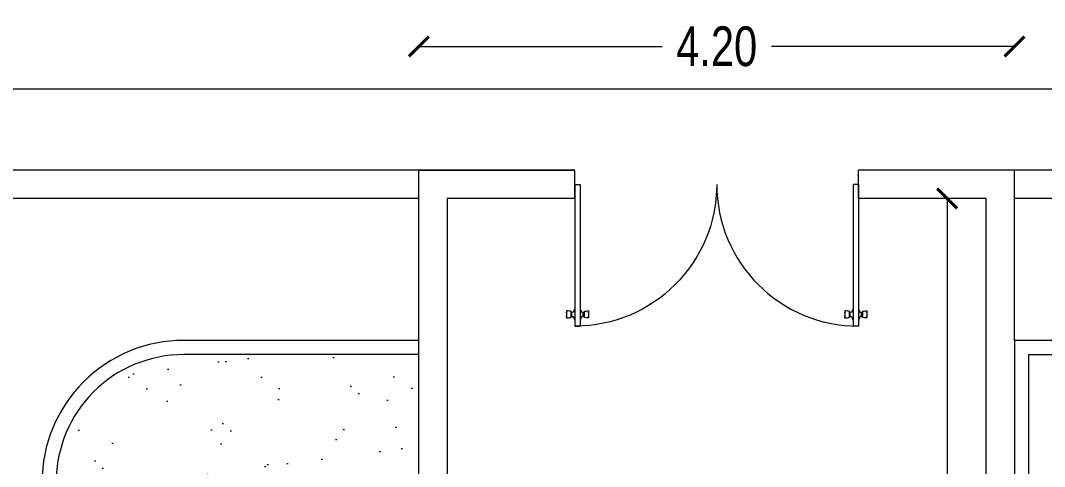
# Model space of a CAD drawing. Header units: millimetres. Extents: x -401 to 2889, y -234 to 146.
# Drawn here: x 91.46 to 98.68, y -9.48 to -6.33 of the extents above; entities that cross this region are included whole.
import ezdxf

# ---------------------------------------------------------------- set-up
doc = ezdxf.new("R2010")
doc.units = ezdxf.units.MM
doc.header["$LTSCALE"] = 3
doc.header["$MEASUREMENT"] = 0
doc.linetypes.add('CONTINU', pattern=[0])
doc.layers.get('0').update_dxf_attribs({"color": 3, "lineweight": 9})
for name, color, linetype, lineweight in [('DIM-IN', 1, 'Continuous', 0), ('Drw - Arch - brick (0.20)', 7, 'CONTINU', 20), ('Drw - Arch - Door (0.05)', 141, 'CONTINU', 5), ('Drw - Dimension', 1, 'CONTINU', 0), ('hatch 2', 251, 'Continuous', 0), ('WALKWAY', 42, 'Continuous', 13)]:
    doc.layers.add(name, color=color, linetype=linetype, lineweight=lineweight)
doc.styles.add('drwazah arabic', font='ARIALUNI.TTF', dxfattribs={"width": 0.75})
doc.dimstyles.new('Arch A-D 1-200m', dxfattribs={"dimscale": 2, "dimtxt": 0.14, "dimasz": 0.07, "dimexe": 0, "dimexo": 0, "dimgap": 0.05, "dimtad": 0, "dimzin": 1, "dimdsep": 46, "dimtxsty": 'drwazah arabic', "dimblk": 'ARCHTICK', "dimcen": 0, "dimse1": 1, "dimse2": 1, "dimclrd": 9, "dimclre": 9, "dimclrt": 6, "dimaunit": 2, "dimazin": 0, "dimtfac": 1, "dimtmove": 0, "dimatfit": 0, "dimldrblk": 'ARCHTICK', "dimfxl": 0.18, "dimtolj": 1, "dimtzin": 0, "dimlwd": 9, "dimlwe": 9, "dimarcsym": 2})

# ---------------------------------------------------------------- blocks, each defined once
blk = doc.blocks.new('1 M')
at = {"layer": 'Drw - Arch - Door (0.05)'}
for p, q in [((-4544.4344, 1057.9703), (-4544.4339, 1057.9712)), ((-4544.4344, 1057.9703), (-4544.4344, 1057.9695)), ((-4544.4344, 1057.9692), (-4544.4344, 1057.9695)), ((-4544.4344, 1057.9685), (-4544.4344, 1057.9692)), ((-4544.4344, 1057.9685), (-4544.4344, 1057.9672)), ((-4544.4344, 1057.9672), (-4544.4344, 1057.9662)), ((-4544.4344, 1057.9635), (-4544.4344, 1057.9662)), ((-4544.4344, 1057.9627), (-4544.4344, 1057.9635)), ((-4544.4344, 1057.9627), (-4544.4344, 1057.9587)), ((-4544.4339, 1057.9712), (-4544.4331, 1057.9718)), ((-4544.4339, 1057.9229), (-4544.4339, 1057.9712)), ((-4544.4331, 1057.9718), (-4544.432, 1057.972)), ((-4544.4331, 1057.9222), (-4544.4331, 1057.9718)), ((-4544.432, 1057.972), (-4544.4241, 1057.9715)), ((-4544.4241, 1057.9715), (-4544.4162, 1057.9706)), ((-4544.4162, 1057.9706), (-4544.4084, 1057.9692)), ((-4544.4084, 1057.9692), (-4544.4027, 1057.9678)), ((-4544.4027, 1057.9678), (-4544.4021, 1057.9668)), ((-4544.4027, 1057.9263), (-4544.4027, 1057.9678)), ((-4544.4021, 1057.9668), (-4544.4007, 1057.9589)), ((-4544.4021, 1057.9273), (-4544.4021, 1057.9668)), ((-4544.3968, 1057.9604), (-4544.3961, 1057.9612)), ((-4544.3961, 1057.9612), (-4544.3861, 1057.9627)), ((-4544.3861, 1057.9627), (-4544.3852, 1057.963)), ((-4544.3852, 1057.963), (-4544.3844, 1057.9635)), ((-4544.3844, 1057.9635), (-4544.3839, 1057.9642)), ((-4544.3839, 1057.9642), (-4544.3836, 1057.9647)), ((-4544.3836, 1057.9647), (-4544.3799, 1057.9787)), ((-4544.3799, 1057.9787), (-4544.3797, 1057.9792)), ((-4544.3797, 1057.9792), (-4544.3793, 1057.9795)), ((-4544.3793, 1057.9795), (-4544.3789, 1057.9798)), ((-4544.3789, 1057.9798), (-4544.3784, 1057.9799)), ((-4544.3784, 1057.9799), (-4544.3749, 1057.9799)), ((-4544.3749, 1057.03), (-4544.3749, 1058.03)), ((-4544.3749, 1058.03), (-4544.3374, 1058.03)), ((-4544.3374, 1057.03), (-4544.3374, 1058.03)), ((-4544.3339, 1057.9799), (-4544.3374, 1057.9799)), ((-4544.3334, 1057.9798), (-4544.3339, 1057.9799)), ((-4544.333, 1057.9795), (-4544.3334, 1057.9798)), ((-4544.3326, 1057.9792), (-4544.333, 1057.9795)), ((-4544.3324, 1057.9787), (-4544.3326, 1057.9792)), ((-4544.3287, 1057.9647), (-4544.3324, 1057.9787)), ((-4544.3284, 1057.9642), (-4544.3287, 1057.9647)), ((-4544.3279, 1057.9635), (-4544.3284, 1057.9642)), ((-4544.3271, 1057.963), (-4544.3279, 1057.9635)), ((-4544.3262, 1057.9627), (-4544.3271, 1057.963)), ((-4544.3162, 1057.9612), (-4544.3262, 1057.9627)), ((-4544.3155, 1057.9604), (-4544.3162, 1057.9612)), ((-4544.3102, 1057.9668), (-4544.3116, 1057.9589)), ((-4544.3095, 1057.9678), (-4544.3102, 1057.9668)), ((-4544.3102, 1057.9273), (-4544.3102, 1057.9668)), ((-4544.3039, 1057.9692), (-4544.3095, 1057.9678)), ((-4544.3095, 1057.9263), (-4544.3095, 1057.9678)), ((-4544.2961, 1057.9706), (-4544.3039, 1057.9692)), ((-4544.2882, 1057.9715), (-4544.2961, 1057.9706)), ((-4544.2803, 1057.972), (-4544.2882, 1057.9715)), ((-4544.2792, 1057.9718), (-4544.2803, 1057.972)), ((-4544.2784, 1057.9712), (-4544.2792, 1057.9718)), ((-4544.2792, 1057.9222), (-4544.2792, 1057.9718)), ((-4544.2779, 1057.9703), (-4544.2784, 1057.9712)), ((-4544.2784, 1057.9229), (-4544.2784, 1057.9712)), ((-4544.2779, 1057.9703), (-4544.2779, 1057.9695)), ((-4544.2779, 1057.9692), (-4544.2779, 1057.9695)), ((-4544.2779, 1057.9685), (-4544.2779, 1057.9692)), ((-4544.2779, 1057.9685), (-4544.2779, 1057.9672)), ((-4544.2779, 1057.9672), (-4544.2779, 1057.9662)), ((-4544.2779, 1057.9635), (-4544.2779, 1057.9662)), ((-4544.2779, 1057.9627), (-4544.2779, 1057.9635)), ((-4544.2779, 1057.9627), (-4544.2779, 1057.9587)), ((-4544.4344, 1057.9587), (-4544.4344, 1057.9581)), ((-4544.4344, 1057.9531), (-4544.4344, 1057.9581)), ((-4544.4344, 1057.9528), (-4544.4344, 1057.9531)), ((-4544.4344, 1057.9413), (-4544.4344, 1057.9528)), ((-4544.4344, 1057.941), (-4544.4344, 1057.9413)), ((-4544.4344, 1057.936), (-4544.4344, 1057.941)), ((-4544.4344, 1057.936), (-4544.4344, 1057.9354)), ((-4544.4344, 1057.9354), (-4544.4344, 1057.9314)), ((-4544.4344, 1057.9306), (-4544.4344, 1057.9314)), ((-4544.4344, 1057.9278), (-4544.4344, 1057.9306)), ((-4544.4344, 1057.9269), (-4544.4344, 1057.9278)), ((-4544.4344, 1057.9256), (-4544.4344, 1057.9269)), ((-4544.4344, 1057.9249), (-4544.4344, 1057.9256)), ((-4544.4344, 1057.9246), (-4544.4344, 1057.9249)), ((-4544.4344, 1057.9246), (-4544.4344, 1057.9238)), ((-4544.4339, 1057.9229), (-4544.4344, 1057.9238)), ((-4544.4331, 1057.9222), (-4544.4339, 1057.9229)), ((-4544.432, 1057.922), (-4544.4331, 1057.9222)), ((-4544.4241, 1057.9226), (-4544.432, 1057.922)), ((-4544.4162, 1057.9235), (-4544.4241, 1057.9226)), ((-4544.4084, 1057.9249), (-4544.4162, 1057.9235)), ((-4544.4027, 1057.9263), (-4544.4084, 1057.9249)), ((-4544.4021, 1057.9273), (-4544.4027, 1057.9263)), ((-4544.4007, 1057.9352), (-4544.4021, 1057.9273)), ((-4544.4007, 1057.9589), (-4544.3999, 1057.958)), ((-4544.4007, 1057.9589), (-4544.4007, 1057.9352)), ((-4544.3999, 1057.9361), (-4544.4007, 1057.9352)), ((-4544.3999, 1057.958), (-4544.3968, 1057.958)), ((-4544.3999, 1057.958), (-4544.3999, 1057.9361)), ((-4544.3968, 1057.9361), (-4544.3999, 1057.9361)), ((-4544.3968, 1057.9604), (-4544.3968, 1057.958)), ((-4544.3968, 1057.958), (-4544.3968, 1057.9361)), ((-4544.3968, 1057.9361), (-4544.3968, 1057.9337)), ((-4544.3961, 1057.9329), (-4544.3968, 1057.9337)), ((-4544.3861, 1057.9314), (-4544.3961, 1057.9329)), ((-4544.3852, 1057.9311), (-4544.3861, 1057.9314)), ((-4544.3844, 1057.9306), (-4544.3852, 1057.9311)), ((-4544.3839, 1057.9299), (-4544.3844, 1057.9306)), ((-4544.3836, 1057.9294), (-4544.3839, 1057.9299)), ((-4544.3799, 1057.9154), (-4544.3836, 1057.9294)), ((-4544.3797, 1057.9149), (-4544.3799, 1057.9154)), ((-4544.3793, 1057.9146), (-4544.3797, 1057.9149)), ((-4544.3789, 1057.9143), (-4544.3793, 1057.9146)), ((-4544.3784, 1057.9142), (-4544.3789, 1057.9143)), ((-4544.3749, 1057.9142), (-4544.3784, 1057.9142)), ((-4544.3374, 1057.9142), (-4544.3339, 1057.9142)), ((-4544.3339, 1057.9142), (-4544.3334, 1057.9143)), ((-4544.3334, 1057.9143), (-4544.333, 1057.9146)), ((-4544.333, 1057.9146), (-4544.3326, 1057.9149)), ((-4544.3326, 1057.9149), (-4544.3324, 1057.9154)), ((-4544.3324, 1057.9154), (-4544.3287, 1057.9294)), ((-4544.3287, 1057.9294), (-4544.3284, 1057.9299)), ((-4544.3284, 1057.9299), (-4544.3279, 1057.9306)), ((-4544.3279, 1057.9306), (-4544.3271, 1057.9311)), ((-4544.3271, 1057.9311), (-4544.3262, 1057.9314)), ((-4544.3262, 1057.9314), (-4544.3162, 1057.9329)), ((-4544.3162, 1057.9329), (-4544.3155, 1057.9337)), ((-4544.3155, 1057.9604), (-4544.3155, 1057.958)), ((-4544.3124, 1057.958), (-4544.3155, 1057.958)), ((-4544.3155, 1057.958), (-4544.3155, 1057.9361)), ((-4544.3155, 1057.9361), (-4544.3124, 1057.9361)), ((-4544.3155, 1057.9361), (-4544.3155, 1057.9337)), ((-4544.3116, 1057.9589), (-4544.3124, 1057.958)), ((-4544.3124, 1057.958), (-4544.3124, 1057.9361)), ((-4544.3124, 1057.9361), (-4544.3116, 1057.9352)), ((-4544.3116, 1057.9589), (-4544.3116, 1057.9352)), ((-4544.3116, 1057.9352), (-4544.3102, 1057.9273)), ((-4544.3102, 1057.9273), (-4544.3095, 1057.9263)), ((-4544.3095, 1057.9263), (-4544.3039, 1057.9249)), ((-4544.3039, 1057.9249), (-4544.2961, 1057.9235)), ((-4544.2961, 1057.9235), (-4544.2882, 1057.9226)), ((-4544.2882, 1057.9226), (-4544.2803, 1057.922)), ((-4544.2803, 1057.922), (-4544.2792, 1057.9222)), ((-4544.2792, 1057.9222), (-4544.2784, 1057.9229)), ((-4544.2784, 1057.9229), (-4544.2779, 1057.9238)), ((-4544.2779, 1057.9587), (-4544.2779, 1057.9581)), ((-4544.2779, 1057.9531), (-4544.2779, 1057.9581)), ((-4544.2779, 1057.9528), (-4544.2779, 1057.9531)), ((-4544.2779, 1057.9413), (-4544.2779, 1057.9528)), ((-4544.2779, 1057.941), (-4544.2779, 1057.9413)), ((-4544.2779, 1057.936), (-4544.2779, 1057.941)), ((-4544.2779, 1057.936), (-4544.2779, 1057.9354)), ((-4544.2779, 1057.9354), (-4544.2779, 1057.9314)), ((-4544.2779, 1057.9306), (-4544.2779, 1057.9314)), ((-4544.2779, 1057.9278), (-4544.2779, 1057.9306)), ((-4544.2779, 1057.9269), (-4544.2779, 1057.9278)), ((-4544.2779, 1057.9256), (-4544.2779, 1057.9269)), ((-4544.2779, 1057.9249), (-4544.2779, 1057.9256)), ((-4544.2779, 1057.9246), (-4544.2779, 1057.9249)), ((-4544.2779, 1057.9246), (-4544.2779, 1057.9238)), ((-4544.3749, 1057.03), (-4544.3374, 1057.03))]:
    blk.add_line(p, q, dxfattribs=at)
blk.add_arc((-4544.3749, 1057.03), 1, 0, 90, dxfattribs=at)
blk = doc.blocks.new('_ArchTick')
at = {"color": 0, "linetype": 'ByBlock', "const_width": 0.15}
blk.add_lwpolyline([(-0.5, -0.5), (0.5, 0.5)], dxfattribs=at)
blk = doc.blocks.new('*D19')
at = {"layer": 'Defpoints', "color": 0, "transparency": 16777216}
for p in [(167.3337, -6.8171), (85.6137, -7.3905), (167.3337, -7.3905)]:
    blk.add_point(p, dxfattribs=at)
at = {"layer": 'Drw - Dimension', "color": 9, "linetype": 'ByBlock', "lineweight": 9, "transparency": 16777216}
for p, q in [((85.6137, -6.8171), (126.0066, -6.8171)), ((167.3337, -6.8171), (126.9407, -6.8171))]:
    blk.add_line(p, q, dxfattribs=at)
at = {"layer": 'Drw - Dimension', "color": 9, "lineweight": 9, "transparency": 16777216, "xscale": 0.14, "yscale": 0.14, "zscale": 0.14, "rotation": 180}
blk.add_blockref('_ArchTick', (85.6137, -6.8171), dxfattribs=at)
at = {"layer": 'Drw - Dimension', "color": 9, "lineweight": 9, "transparency": 16777216, "xscale": 0.14, "yscale": 0.14, "zscale": 0.14}
blk.add_blockref('_ArchTick', (167.3337, -6.8171), dxfattribs=at)
at = {"layer": 'Drw - Dimension', "color": 6, "transparency": 16777216, "insert": (126.4737, -6.8171), "char_height": 0.28, "attachment_point": 5, "style": 'drwazah arabic'}
blk.add_mtext('\\A1;81.72', dxfattribs=at)
blk = doc.blocks.new('*D35')
at = {"layer": 'Defpoints', "color": 0, "transparency": 16777216}
for p in [(97.8011, -7.5905), (97.8011, -13.2905), (97.9957, -13.2905)]:
    blk.add_point(p, dxfattribs=at)
at = {"layer": 'Drw - Dimension', "color": 9, "linetype": 'ByBlock', "lineweight": 9, "transparency": 16777216}
for p, q in [((97.9957, -7.5905), (97.9957, -10.055)), ((97.9957, -13.2905), (97.9957, -10.826))]:
    blk.add_line(p, q, dxfattribs=at)
at = {"layer": 'Drw - Dimension', "color": 9, "lineweight": 9, "transparency": 16777216, "xscale": 0.14, "yscale": 0.14, "zscale": 0.14}
for p, rotation in [((97.9957, -7.5905), 90), ((97.9957, -13.2905), 270)]:
    blk.add_blockref('_ArchTick', p, dxfattribs=dict(at, rotation=rotation))
at = {"layer": 'Drw - Dimension', "color": 6, "transparency": 16777216, "insert": (97.9957, -10.4405), "char_height": 0.28, "attachment_point": 5, "rotation": 90, "style": 'drwazah arabic'}
blk.add_mtext('\\A1;5.70', dxfattribs=at)
blk = doc.blocks.new('*D37')
at = {"layer": 'Defpoints', "color": 0, "transparency": 16777216}
for p in [(94.271, -6.5186), (94.271, -7.3905), (98.471, -7.3905)]:
    blk.add_point(p, dxfattribs=at)
at = {"layer": 'Drw - Dimension', "color": 9, "linetype": 'ByBlock', "lineweight": 9, "transparency": 16777216}
for p, q in [((94.271, -6.5186), (95.9855, -6.5186)), ((98.471, -6.5186), (96.7565, -6.5186))]:
    blk.add_line(p, q, dxfattribs=at)
at = {"layer": 'Drw - Dimension', "color": 9, "lineweight": 9, "transparency": 16777216, "xscale": 0.14, "yscale": 0.14, "zscale": 0.14, "rotation": 180}
blk.add_blockref('_ArchTick', (94.271, -6.5186), dxfattribs=at)
at = {"layer": 'Drw - Dimension', "color": 9, "lineweight": 9, "transparency": 16777216, "xscale": 0.14, "yscale": 0.14, "zscale": 0.14}
blk.add_blockref('_ArchTick', (98.471, -6.5186), dxfattribs=at)
at = {"layer": 'Drw - Dimension', "color": 6, "transparency": 16777216, "insert": (96.371, -6.5186), "char_height": 0.28, "attachment_point": 5, "style": 'drwazah arabic'}
blk.add_mtext('\\A1;4.20', dxfattribs=at)
blk = doc.blocks.new('*D45')
at = {"layer": 'Defpoints', "color": 0, "transparency": 16777216}
for p in [(97.371, -7.3905), (104.6078, -7.3905), (96.3337, -44.7532)]:
    blk.add_point(p, dxfattribs=at)
at = {"layer": 'DIM-IN', "color": 9, "linetype": 'ByBlock', "lineweight": 9, "transparency": 16777216}
for p, q in [((104.6078, -7.3905), (104.6078, -25.6048)), ((104.6078, -44.7532), (104.6078, -26.5389))]:
    blk.add_line(p, q, dxfattribs=at)
at = {"layer": 'DIM-IN', "color": 9, "lineweight": 9, "transparency": 16777216, "xscale": 0.14, "yscale": 0.14, "zscale": 0.14}
for p, rotation in [((104.6078, -7.3905), 90), ((104.6078, -44.7532), 270)]:
    blk.add_blockref('_ArchTick', p, dxfattribs=dict(at, rotation=rotation))
at = {"layer": 'DIM-IN', "color": 6, "transparency": 16777216, "insert": (104.6078, -26.0719), "char_height": 0.28, "attachment_point": 5, "rotation": 90, "style": 'drwazah arabic'}
blk.add_mtext('\\A1;37.36', dxfattribs=at)

msp = doc.modelspace()

# ---------------------------------------------------------------- hatches: boundary and pattern name
at = {"layer": 'hatch 2', "true_color": 0x136734}
h = msp.add_hatch(dxfattribs=at)
h.set_pattern_fill('AR-SAND', color=116, scale=0.3)
h.paths.add_polyline_path([(94.271, -13.4905), (94.271, -8.6905), (92.6137, -8.6905, 0.414214), (91.7137, -9.5905), (91.7137, -13.4905)])
h.paths.add_polyline_path([(93.5128, -9.9689), (93.4898, -9.9874), (93.5275, -10.0028), (93.5397, -9.9906, 0.00909)], flags=16)
h.paths.add_polyline_path([(92.6879, -11.0218), (92.687, -11.0144), (92.576, -11.0713), (92.5673, -11.1016), (92.5978, -11.1037)], flags=16)
h.paths.add_polyline_path([(92.4354, -10.9536), (92.4144, -10.9552, -0.137461), (92.4024, -10.9562), (92.3908, -10.9571, 0.872511)], flags=16)
h.paths.add_polyline_path([(92.4184, -10.9155), (92.4374, -10.8974), (92.569, -10.8313), (92.5441, -10.8241), (92.4383, -10.7838), (92.3827, -10.8573), (92.2679, -10.9345), (92.2378, -10.9472), (92.386, -10.9423, -0.715021)], flags=16)
h.paths.add_polyline_path([(92.7151, -10.0812, 1.065642), (92.76, -10.0841, 0.198081), (92.7535, -10.0682, -0.651074)], flags=16)
h.paths.add_polyline_path([(93.6847, -11.2186), (93.6783, -11.2237, -0.105717), (93.6862, -11.2288, 0.117667)], flags=16)
h.paths.add_polyline_path([(92.8759, -11.1856), (92.8492, -11.1343), (92.7398, -11.2549), (92.8499, -11.0186), (92.881, -11.0055), (92.952, -10.9119), (92.9381, -10.831), (92.8913, -10.7814), (92.8887, -10.7819), (92.8671, -10.8143), (92.8728, -10.7846), (92.851, -10.7883, -0.754903), (92.8111, -10.7712, -1.190636), (92.8479, -10.7476, -0.122065), (92.8495, -10.7582, -0.198081), (92.8561, -10.7741, -0.172206), (92.851, -10.7883), (92.8728, -10.7846), (92.8772, -10.762), (92.8508, -10.6991), (92.7703, -10.6835), (92.719, -10.6625), (92.668, -10.7108), (92.5559, -10.6916), (92.4227, -10.6512), (92.4047, -10.6625), (92.2785, -10.6923), (92.0969, -10.7675, -0.577468), (92.0658, -10.7438, -0.639835), (92.0813, -10.7066), (92.0758, -10.7017), (92.27, -10.6943), (92.2785, -10.6923), (92.3852, -10.6476), (92.4372, -10.6421), (92.4614, -10.6268, -1.09898), (92.5004, -10.606, -0.122065), (92.502, -10.6165, -0.22246), (92.5085, -10.6345), (92.6214, -10.6226), (92.7703, -10.6835), (92.8508, -10.6991), (92.8772, -10.762), (92.8728, -10.7846), (92.8887, -10.7819), (92.8914, -10.7778), (92.8914, -10.7084), (92.8219, -10.6621), (92.7062, -10.5463), (92.6943, -10.5427), (92.6668, -10.5542), (92.5978, -10.5138), (92.4746, -10.4768), (92.3074, -10.4768, -1.071463), (92.2624, -10.4742, -1.190636), (92.2992, -10.4506, -0.122065), (92.3008, -10.4612, -0.195258), (92.3074, -10.4768), (92.4283, -10.4768), (92.3913, -10.4398), (92.4746, -10.4537), (92.6135, -10.4305), (92.6226, -10.4032), (92.636, -10.4299), (92.6977, -10.5282), (92.7914, -10.6273), (92.8392, -10.6448), (92.8982, -10.6173), (92.8683, -10.5916), (92.8299, -10.5), (92.7756, -10.5), (92.7191, -10.4246, -0.583079), (92.6876, -10.4011, -0.363636), (92.6863, -10.3726), (92.6205, -10.2574, -0.477094), (92.5962, -10.232, -1.190636), (92.633, -10.2084, -0.122065), (92.6346, -10.219, -0.198081), (92.6412, -10.2349, -0.390177), (92.6205, -10.2574), (92.6863, -10.3726, -0.555152), (92.7238, -10.3762), (92.6222, -10.1536), (92.7238, -10.3762, -0.138991), (92.726, -10.388, -0.198081), (92.7326, -10.404, -0.297629), (92.7191, -10.4246), (92.7756, -10.5), (92.8299, -10.5), (92.8155, -10.4657), (92.7925, -10.352), (92.7695, -10.1349), (92.8984, -10.2113), (92.891, -10.0997), (92.891, -10.0995), (92.8914, -10.1063), (92.8984, -10.2113), (92.8996, -10.212), (92.9483, -10.1973), (92.9979, -10.1504), (93.0097, -10.1083), (93.116, -10.2411), (93.1668, -10.2445), (93.2297, -10.2181), (93.2616, -10.1747), (93.3082, -10.3379), (93.3545, -10.361), (93.3759, -10.361), (93.482, -10.3262), (93.6318, -10.2363, -0.306907), (93.6204, -10.2137, -1.190636), (93.6571, -10.1902, -0.122065), (93.6588, -10.2007, -0.198081), (93.6653, -10.2166, -0.571744), (93.6318, -10.2363), (93.424, -10.361), (93.4008, -10.4305), (93.4008, -10.5), (93.3969, -10.498), (93.2935, -10.5649), (93.424, -10.5463), (93.9293, -10.5867), (93.6986, -10.6368, -0.156564), (93.7074, -10.6471, -0.122065), (93.7091, -10.6576, -0.198081), (93.7156, -10.6736, -1.065642), (93.6707, -10.6707, -0.346623), (93.6686, -10.6433), (93.5314, -10.6731), (93.5536, -10.6873), (94.0159, -10.8451), (93.4424, -10.7571), (93.4477, -10.7696), (93.5038, -10.8447), (93.8807, -11.1554), (93.485, -10.9326), (93.424, -10.9631), (93.424, -11.0094), (93.4471, -11.102), (93.6787, -11.5419), (93.2974, -11.0517), (93.1449, -10.9173), (93.0668, -10.8346), (93.0671, -10.8241), (93.0303, -10.8241), (93.0103, -10.8442), (93.0402, -10.9157), (93.0598, -10.9526), (93.0718, -10.957), (93.1491, -11.0718), (93.3004, -11.3594), (93.2863, -11.3536), (93.2146, -11.359), (93.1307, -11.3942), (93.0907, -11.4918), (93.0807, -11.4113), (93.0659, -11.4476), (93.0754, -11.5299, -1.131039), (93.0306, -11.5297, -1.374357), (93.0689, -11.5121), (93.0659, -11.4476), (93.0807, -11.4113), (93.0779, -11.3888), (93.0072, -11.2409), (92.9833, -10.9781), (92.9249, -11.0334), (92.9137, -11.1815, -0.186561), (92.9181, -11.1968, -0.198081), (92.9246, -11.2127, -0.316648), (92.9097, -11.234), (92.9086, -11.2486), (92.9017, -11.2353, -0.446869), (92.8797, -11.2099, -0.302778)], flags=16)
h.paths.add_polyline_path([(92.7334, -11.6029, -1.21701), (92.7705, -11.5802), (92.7685, -11.5871, -0.247108), (92.7783, -11.6057, -1.065642)], flags=16)
h.paths.add_polyline_path([(93.2957, -11.6303, -1.190636), (93.3325, -11.6067, -0.122065), (93.3341, -11.6172, -0.198081), (93.3407, -11.6331, -1.065642)], flags=16)
h.paths.add_polyline_path([(93.0306, -11.5297, -0.62428), (93.069, -11.5167, -0.651074)], flags=0)
h.paths.add_polyline_path([(92.4179, -11.4749, -0.290972), (92.4137, -11.4515), (92.4012, -11.478), (92.4137, -11.4515, -0.668179), (92.4547, -11.4513, -0.122065), (92.4563, -11.4619, -0.198081), (92.4628, -11.4778, -1.065642)], flags=16)
h.paths.add_polyline_path([(92.4636, -11.3744, -1.190636), (92.5004, -11.3508, -0.122065), (92.502, -11.3613, -0.198081), (92.5086, -11.3772, -1.065642)], flags=16)
h.paths.add_polyline_path([(92.6602, -11.2556, -1.190636), (92.697, -11.232, -0.122065), (92.6986, -11.2425, -0.198081), (92.7052, -11.2584, -1.065642)], flags=16)
h.paths.add_polyline_path([(93.3239, -11.1872), (93.3238, -11.1786, -1.215907), (93.3599, -11.1543, -0.122065), (93.3616, -11.1649, -0.198081), (93.3681, -11.1808, -0.864475)], flags=16)
h.paths.add_polyline_path([(92.9843, -10.9731), (92.9619, -10.9716), (92.984, -10.9624), (92.984, -10.9729)], flags=0)
h.paths.add_polyline_path([(93.4055, -11.1231, -1.190636), (93.4422, -11.0995, -0.122065), (93.4439, -11.11, -0.198081), (93.4504, -11.1259, -1.065642)], flags=0)
h.paths.add_polyline_path([(93.058, -11.0454, -1.190636), (93.0948, -11.0218, -0.122065), (93.0964, -11.0323, -0.198081), (93.103, -11.0482, -1.065642)], flags=0)
h.paths.add_polyline_path([(93.7072, -11.1551, -1.190636), (93.744, -11.1315, -0.122065), (93.7456, -11.142, -0.198081), (93.7522, -11.1579, -1.065642)], flags=16)

# ---------------------------------------------------------------- linework, layer by layer
at = {"layer": 'Drw - Arch - brick (0.20)'}
for p, q in [((95.371, -7.3905), (90.1137, -7.3905)), ((95.371, -7.5905), (95.371, -7.3905)), ((152.4336, -7.3871), (97.371, -7.3905)), ((97.371, -7.5905), (97.371, -7.3905)), ((98.471, -8.5905), (98.471, -7.3905)), ((107.5589, -7.5905), (98.471, -7.5905))]:
    msp.add_line(p, q, dxfattribs=at)
for points in [[(94.271, -7.5905), (90.1137, -7.5905)], [(95.371, -7.5905), (94.471, -7.5905), (94.471, -13.2905), (98.271, -13.2905), (98.271, -7.5905), (97.371, -7.5905)]]:
    msp.add_lwpolyline(points, dxfattribs=at)
at = {"layer": 'WALKWAY'}
msp.add_lwpolyline([(123.3337, -8.5905), (98.471, -8.5905), (98.471, -13.4905), (94.271, -13.4905), (94.271, -7.3905), (95.371, -7.3905)], dxfattribs=at)
for points in [[(94.271, -8.5905), (92.6137, -8.5905, 0.414214), (91.6137, -9.5905), (91.6137, -13.5905), (98.571, -13.5905), (98.571, -8.6905), (123.2337, -8.6905), (123.2337, -19.4905), (99.971, -19.4905), (99.971, -8.6905)], [(94.271, -8.6905), (92.6137, -8.6905, 0.414214), (91.7137, -9.5905), (91.7137, -13.4905), (98.471, -13.4905)]]:
    msp.add_lwpolyline(points, format="xyb", dxfattribs=at)

# ---------------------------------------------------------------- block references
at = {"layer": 'Drw - Arch - Door (0.05)', "color": 0, "xscale": -1, "rotation": 180}
msp.add_blockref('1 M', (4639.7459, 1049.5395), dxfattribs=at)
at = {"layer": 'Drw - Arch - Door (0.05)', "color": 0, "rotation": 180}
msp.add_blockref('1 M', (-4447.0039, 1049.5395), dxfattribs=at)

# ---------------------------------------------------------------- dimensions: what is measured, and where the dimension line sits
at = {"layer": 'DIM-IN'}
dim = msp.add_linear_dim(base=(104.6078, -7.3905), p1=(96.3337, -44.7532), p2=(97.371, -7.3905), angle=90, dimstyle='Arch A-D 1-200m', dxfattribs=at)
dim.commit()
dim.dimension.update_dxf_attribs({"geometry": '*D45', "text_midpoint": (104.6078, -26.0719)})
at = {"layer": 'Drw - Dimension'}
for base, p1, p2, picture, middle in [((94.271, -6.5186), (98.471, -7.3905), (94.271, -7.3905), '*D37', (96.371, -6.5186)), ((167.3337, -6.8171), (85.6137, -7.3905), (167.3337, -7.3905), '*D19', (126.4737, -6.8171))]:
    dim = msp.add_linear_dim(base=base, p1=p1, p2=p2, dimstyle='Arch A-D 1-200m', dxfattribs=at)
    dim.commit()
    dim.dimension.update_dxf_attribs({"geometry": picture, "text_midpoint": middle})
dim = msp.add_linear_dim(base=(97.9957, -13.2905), p1=(97.8011, -7.5905), p2=(97.8011, -13.2905), angle=90, dimstyle='Arch A-D 1-200m', dxfattribs=at)
dim.commit()
dim.dimension.update_dxf_attribs({"geometry": '*D35', "text_midpoint": (97.9957, -10.4405)})

doc.saveas('drawing.dxf')
